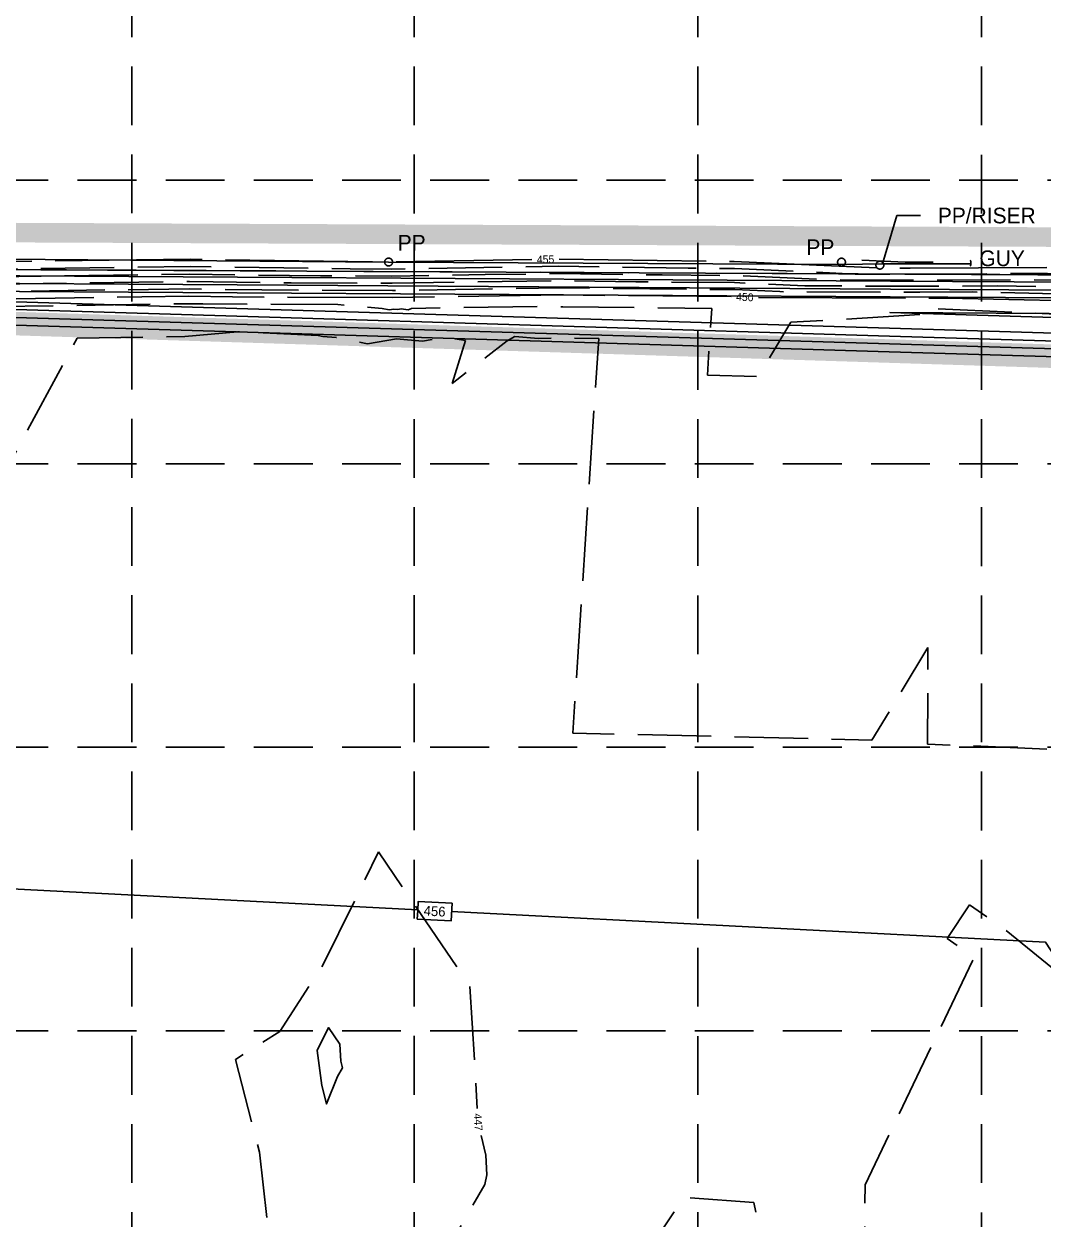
# Model space of a CAD drawing. Header units: inches. Extents: x 2439273 to 2445077, y 7048639 to 7057917.
# Drawn here: x 2441107 to 2441628, y 7053761 to 7054371 of the extents above; entities that cross this region are included whole.
import ezdxf
from ezdxf.enums import TextEntityAlignment as Align

# ---------------------------------------------------------------- set-up
doc = ezdxf.new("R2010")
doc.units = ezdxf.units.IN
doc.header["$LTSCALE"] = 300
doc.header["$MEASUREMENT"] = 0
for name, pattern in [('CONTINUOUS_LINE', [2, 1, 1]), ('DASHED', [0.29, 0.25, -0.04]), ('DASHEDX2', [0.165, 0.125, -0.04]), ('HIDDEN', [0.375, 0.25, -0.125]), ('PHANTOM', [4.25, 3.5, -0.15, 0.15, -0.15, 0.15, -0.15])]:
    doc.linetypes.add(name, pattern=pattern)
for name, color, linetype in [('BOUNDARY', 24, 'PHANTOM'), ('DRAINAGE_AREA', 250, 'DASHEDX2'), ('EC', 43, 'DASHEDX2'), ('GRID', 254, 'HIDDEN'), ('LIMITS OF DISTURBANCE', 1, 'HIDDEN'), ('new', 3, 'Continuous'), ('PC', 43, 'DASHEDX2')]:
    doc.layers.add(name, color=color, linetype=linetype)
doc.styles.add('symbol', font='symbol.shx')
doc.styles.add('TMODELF', font='tmodelf')
doc.linetypes.add('DEPRESSION', pattern='A,0.3,["%",symbol,S=0.05,R=180,X=0,Y=0],0.0001', length=0.3001)

msp = doc.modelspace()

# ---------------------------------------------------------------- linework, layer by layer
at = {"layer": 'BOUNDARY', "color": 7, "linetype": 'Continuous', "flags": 128}
for points in [[(2439892.07, 7053268.9), (2439901.69, 7054259.57), (2440742.68, 7054247.5), (2441794.56, 7054242.16), (2442795.54, 7052844.24), (2441884.27, 7052132.52)], [(2439892.07, 7053268.9), (2439901.69, 7054259.57), (2440742.68, 7054247.5), (2441794.56, 7054242.16), (2442795.54, 7052844.24), (2441884.27, 7052132.52)], [(2441887.27, 7052134.87), (2442552.74, 7052654.61), (2442674.12, 7053013.8), (2441794.56, 7054242.16), (2440742.68, 7054247.5), (2440741.35, 7054212.88), (2439984.36, 7054223.74)], [(2441887.27, 7052134.87), (2442552.74, 7052654.61), (2442674.12, 7053013.8), (2441794.56, 7054242.16), (2440742.68, 7054247.5), (2440741.35, 7054212.88), (2439984.36, 7054223.74)]]:
    msp.add_lwpolyline(points, dxfattribs=at)
msp.add_lwpolyline([(2441547.59, 7054248.59), (2441547.59, 7054248.59), (2441547.59, 7054248.59), (2441547.59, 7054248.59), (2441547.59, 7054248.59), (2441547.59, 7054248.59), (2441547.59, 7054248.59), (2441547.59, 7054248.59), (2441547.59, 7054248.59), (2441547.59, 7054248.59), (2441547.59, 7054248.59), (2441547.59, 7054248.59), (2441547.59, 7054248.59), (2441547.59, 7054248.59), (2441547.59, 7054248.59), (2441547.59, 7054248.59), (2441547.59, 7054248.59), (2441547.59, 7054248.59), (2441547.59, 7054248.59), (2441547.59, 7054248.59), (2441547.59, 7054248.59), (2441547.59, 7054248.59), (2441547.59, 7054248.59), (2441547.59, 7054248.59), (2441547.59, 7054248.59), (2441547.59, 7054248.59), (2441547.59, 7054248.59), (2441547.59, 7054248.59), (2441547.59, 7054248.59), (2441547.59, 7054248.59), (2441547.59, 7054248.59), (2441547.59, 7054248.59), (2441547.59, 7054248.59), (2441547.59, 7054248.59), (2441547.59, 7054248.59), (2441547.59, 7054248.59), (2441547.59, 7054248.59), (2441547.59, 7054248.59), (2441547.59, 7054248.59), (2441547.59, 7054248.59), (2441547.59, 7054248.59), (2441547.59, 7054248.59), (2441547.59, 7054248.59), (2441547.59, 7054248.59), (2441547.59, 7054248.59), (2441547.59, 7054248.59), (2441547.59, 7054248.59), (2441547.59, 7054248.59), (2441547.59, 7054248.59), (2441547.59, 7054248.59), (2441547.59, 7054248.59), (2441547.59, 7054248.59), (2441547.59, 7054248.59), (2441547.59, 7054248.59), (2441547.59, 7054248.59), (2441547.59, 7054248.59), (2441547.59, 7054248.59), (2441547.59, 7054248.59), (2441547.59, 7054248.59), (2441547.59, 7054248.59), (2441547.59, 7054248.59), (2441547.59, 7054248.59), (2441547.59, 7054248.59), (2441547.59, 7054248.59), (2441547.59, 7054248.59), (2441547.59, 7054248.59), (2441547.59, 7054248.59), (2441547.59, 7054248.59), (2441547.59, 7054248.59), (2441547.59, 7054248.59), (2441547.59, 7054248.59), (2441547.59, 7054248.59), (2441547.59, 7054248.59), (2441547.59, 7054248.59), (2441547.59, 7054248.59), (2441547.59, 7054248.59), (2441547.59, 7054248.59), (2441547.59, 7054248.59), (2441547.59, 7054248.59), (2441547.59, 7054248.59), (2441547.59, 7054248.59), (2441547.59, 7054248.59), (2441547.59, 7054248.59), (2441547.59, 7054248.59), (2441547.59, 7054248.59), (2441547.59, 7054248.59), (2441547.59, 7054248.59), (2441547.59, 7054248.59), (2441547.59, 7054248.59), (2441547.59, 7054248.59), (2441547.59, 7054248.59), (2441547.59, 7054248.59), (2441547.59, 7054248.59), (2441547.59, 7054248.59), (2441547.59, 7054248.59), (2441547.59, 7054248.59), (2441547.59, 7054248.59), (2441547.59, 7054248.59), (2441547.59, 7054248.59), (2441547.59, 7054248.59), (2441547.59, 7054248.59), (2441547.59, 7054248.59)], close=True, dxfattribs=at)
msp.add_lwpolyline([(2441547.59, 7054248.59), (2441547.59, 7054248.59), (2441547.59, 7054248.59), (2441547.59, 7054248.59), (2441547.59, 7054248.59), (2441547.59, 7054248.59), (2441547.59, 7054248.59), (2441547.59, 7054248.59), (2441547.59, 7054248.59), (2441547.59, 7054248.59), (2441547.59, 7054248.59), (2441547.59, 7054248.59), (2441547.59, 7054248.59), (2441547.59, 7054248.59), (2441547.59, 7054248.59), (2441547.59, 7054248.59), (2441547.59, 7054248.59), (2441547.59, 7054248.59), (2441547.59, 7054248.59), (2441547.59, 7054248.59), (2441547.59, 7054248.59), (2441547.59, 7054248.59), (2441547.59, 7054248.59), (2441547.59, 7054248.59), (2441547.59, 7054248.59), (2441547.59, 7054248.59), (2441547.59, 7054248.59), (2441547.59, 7054248.59), (2441547.59, 7054248.59), (2441547.59, 7054248.59), (2441547.59, 7054248.59), (2441547.59, 7054248.59), (2441547.59, 7054248.59), (2441547.59, 7054248.59), (2441547.59, 7054248.59), (2441547.59, 7054248.59), (2441547.59, 7054248.59), (2441547.59, 7054248.59), (2441547.59, 7054248.59), (2441547.59, 7054248.59), (2441547.59, 7054248.59), (2441547.59, 7054248.59), (2441547.59, 7054248.59), (2441547.59, 7054248.59), (2441547.59, 7054248.59), (2441547.59, 7054248.59), (2441547.59, 7054248.59), (2441547.59, 7054248.59), (2441547.59, 7054248.59), (2441547.59, 7054248.59), (2441547.59, 7054248.59), (2441547.59, 7054248.59), (2441547.59, 7054248.59), (2441547.59, 7054248.59), (2441547.59, 7054248.59), (2441547.59, 7054248.59), (2441547.59, 7054248.59), (2441547.59, 7054248.59), (2441547.59, 7054248.59), (2441547.59, 7054248.59), (2441547.59, 7054248.59), (2441547.59, 7054248.59), (2441547.59, 7054248.59), (2441547.59, 7054248.59), (2441547.59, 7054248.59), (2441547.59, 7054248.59), (2441547.59, 7054248.59), (2441547.59, 7054248.59), (2441547.59, 7054248.59), (2441547.59, 7054248.59), (2441547.59, 7054248.59), (2441547.59, 7054248.59), (2441547.59, 7054248.59), (2441547.59, 7054248.59), (2441547.59, 7054248.59), (2441547.59, 7054248.59), (2441547.59, 7054248.59), (2441547.59, 7054248.59), (2441547.59, 7054248.59), (2441547.59, 7054248.59), (2441547.59, 7054248.59), (2441547.59, 7054248.59), (2441547.59, 7054248.59), (2441547.59, 7054248.59), (2441547.59, 7054248.59), (2441547.59, 7054248.59), (2441547.59, 7054248.59), (2441547.59, 7054248.59), (2441547.59, 7054248.59), (2441547.59, 7054248.59), (2441547.59, 7054248.59), (2441547.59, 7054248.59), (2441547.59, 7054248.59), (2441547.59, 7054248.59), (2441547.59, 7054248.59), (2441547.59, 7054248.59), (2441547.59, 7054248.59), (2441547.59, 7054248.59), (2441547.59, 7054248.59), (2441547.59, 7054248.59), (2441547.59, 7054248.59), (2441547.59, 7054248.59)], close=True, dxfattribs=at)
at = {"layer": 'DRAINAGE_AREA', "color": 7, "linetype": 'DASHED', "const_width": 12, "flags": 128}
msp.add_lwpolyline([(2442339.33, 7052488.11), (2441944.32, 7053038.98), (2441425.83, 7053529.27), (2440720.64, 7053748.87), (2440182.82, 7053976.89), (2439984.74, 7054187.38), (2439927.07, 7054255.07), (2441797.82, 7054196.27), (2442649.46, 7053003.31), (2442524.18, 7052632.56), (2442339.33, 7052488.11)], close=True, dxfattribs=at)
at = {"layer": 'EC', "color": 43, "linetype": 'DASHED', "flags": 128}
for points in [[(2441482.26, 7054231.41), (2441565.81, 7054231.02), (2441578.54, 7054231.1), (2441651.99, 7054229.56), (2441662.49, 7054231.49), (2441736.12, 7054237.14), (2441791.19, 7054274.76)], [(2440862.3, 7054251.24), (2440957.29, 7054250.62), (2440961.5, 7054250.48), (2441063.24, 7054249.67), (2441075.96, 7054249.44), (2441088.76, 7054249.64), (2441192.41, 7054250.97), (2441288.82, 7054249.67), (2441294.7, 7054249.64), (2441366.68, 7054250.8)], [(2441380.54, 7054251), (2441459.85, 7054249.91), (2441469.95, 7054249.82), (2441544.45, 7054246.42), (2441559.72, 7054246.34), (2441642.58, 7054246.9), (2441648.93, 7054246.77), (2441692.37, 7054254.77)], [(2440980.99, 7054232.05), (2440985.83, 7054232.01), (2441076.36, 7054230.33), (2441167.48, 7054231.74), (2441191.44, 7054232.05), (2441213.73, 7054231.75), (2441295.7, 7054231.38), (2441305.88, 7054231.54), (2441381.71, 7054232.75), (2441392.86, 7054232.6), (2441468.4, 7054231.91)]]:
    msp.add_lwpolyline(points, dxfattribs=at)
at = {"layer": 'EC', "color": 43, "linetype": 'DASHEDX2', "flags": 128}
for points in [[(2439842.19, 7054265.46), (2439863.76, 7054263.3), (2439864.41, 7054263.25), (2439865.05, 7054263.13), (2439865.68, 7054262.94), (2439866.28, 7054262.69), (2439866.84, 7054262.47), (2439867.37, 7054262.19), (2439867.86, 7054261.85), (2439868.32, 7054261.46), (2439868.69, 7054261.08), (2439869.12, 7054260.76), (2439873.75, 7054257.75), (2439875.05, 7054256.33), (2439880.36, 7054253.31), (2439902.22, 7054257.08), (2439902.6, 7054256.8), (2439903.43, 7054256.94), (2439938.28, 7054253.1), (2439943.52, 7054255.01), (2439989.67, 7054268.68), (2440026.09, 7054246.88), (2440059.04, 7054247.55), (2440130.13, 7054247.38), (2440154.46, 7054246.97), (2440234.77, 7054249.62), (2440248.34, 7054249.36), (2440339.55, 7054250.11), (2440344.8, 7054250), (2440371.28, 7054253.5), (2440444.47, 7054246.7), (2440480.07, 7054246.88), (2440559.75, 7054245.68), (2440573.88, 7054245.37), (2440652.57, 7054243.44), (2440674.24, 7054244.76), (2440738.9, 7054248.01), (2440743, 7054248.16), (2440743.52, 7054248.13), (2440754.35, 7054245.95), (2440764.95, 7054247.16), (2440839.16, 7054247.82), (2440860.07, 7054248), (2440942.79, 7054247.46), (2440961.65, 7054246.82), (2441047.75, 7054246.14), (2441076.04, 7054245.62), (2441104.51, 7054246.06), (2441192.22, 7054247.19), (2441273.8, 7054246.08), (2441294.9, 7054245.99), (2441355.11, 7054246.96), (2441380.18, 7054247.36), (2441446.45, 7054246.45), (2441470, 7054246.24), (2441531.65, 7054243.42), (2441560.94, 7054243.28), (2441629.77, 7054243.74), (2441649.54, 7054243.33), (2441712.19, 7054254.87), (2441726.15, 7054255.94), (2441736.6, 7054263.07)], [(2439866.91, 7054245.35), (2439884.69, 7054235.23), (2439892.75, 7054236.62), (2439902.93, 7054229.03), (2439925.43, 7054232.94), (2439941.34, 7054231.18), (2439972.32, 7054242.53), (2439997.46, 7054249.97), (2440017.3, 7054238.09), (2440080.15, 7054239.38), (2440119.71, 7054239.29), (2440172.54, 7054238.39), (2440215.7, 7054239.81), (2440263.86, 7054238.89), (2440311, 7054239.28), (2440356.21, 7054238.36), (2440369.3, 7054240.09), (2440405.47, 7054236.72), (2440513.94, 7054237.27), (2440558.33, 7054236.6), (2440608.69, 7054235.5), (2440651.34, 7054234.45), (2440706.64, 7054237.83), (2440742.54, 7054239.63), (2440748.43, 7054238.45), (2440767.89, 7054240.66), (2440814.81, 7054241.08), (2440861.39, 7054241.48), (2440913.79, 7054241.14), (2440961.97, 7054239.51), (2441016.79, 7054239.08), (2441076.2, 7054237.97), (2441136, 7054238.9), (2441191.83, 7054239.62), (2441243.77, 7054238.92), (2441295.3, 7054238.68), (2441330.5, 7054239.25), (2441380.95, 7054240.05), (2441419.66, 7054239.52), (2441470.11, 7054239.06), (2441506.04, 7054237.42), (2441563.37, 7054237.15), (2441604.15, 7054237.42), (2441650.77, 7054236.44), (2441687.34, 7054243.18), (2441731.14, 7054246.54), (2441763.89, 7054268.91)], [(2439884.3, 7054227.65), (2439886.86, 7054226.19), (2439888.02, 7054226.39), (2439903.09, 7054215.14), (2439936.42, 7054220.94), (2439942.87, 7054220.22), (2439986.72, 7054236.28), (2440001.35, 7054240.62), (2440012.9, 7054233.7), (2440090.71, 7054235.3), (2440114.51, 7054235.24), (2440181.58, 7054234.1), (2440206.17, 7054234.91), (2440271.62, 7054233.66), (2440296.73, 7054233.86), (2440361.92, 7054232.53), (2440368.31, 7054233.38), (2440385.98, 7054231.73), (2440530.87, 7054232.47), (2440557.62, 7054232.06), (2440626.1, 7054230.56), (2440650.72, 7054229.96), (2440722.84, 7054234.36), (2440742.28, 7054235.34), (2440745.47, 7054234.7), (2440769.37, 7054237.42), (2440802.64, 7054237.71), (2440862.06, 7054238.22), (2440899.29, 7054237.98), (2440962.13, 7054235.85), (2441001.31, 7054235.55), (2441076.28, 7054234.15), (2441151.74, 7054235.32), (2441191.64, 7054235.84), (2441228.75, 7054235.33), (2441295.5, 7054235.03), (2441318.19, 7054235.4), (2441381.33, 7054236.4), (2441406.26, 7054236.06), (2441470.16, 7054235.48), (2441493.24, 7054234.42), (2441564.59, 7054234.08), (2441591.35, 7054234.26), (2441651.38, 7054233), (2441674.91, 7054237.33), (2441733.63, 7054241.84), (2441777.54, 7054271.83)], [(2439854.26, 7054255.85), (2439864.43, 7054254.83), (2439864.73, 7054254.8), (2439865.03, 7054254.75), (2439865.33, 7054254.66), (2439865.61, 7054254.54), (2439865.88, 7054254.43), (2439866.13, 7054254.3), (2439866.36, 7054254.14), (2439866.57, 7054253.96), (2439866.75, 7054253.78), (2439866.95, 7054253.63), (2439869.13, 7054252.21), (2439869.75, 7054251.54), (2439882.52, 7054244.27), (2439897.49, 7054246.85), (2439902.76, 7054242.91), (2439914.43, 7054244.94), (2439939.81, 7054242.14), (2439957.92, 7054248.77), (2439993.56, 7054259.33), (2440021.7, 7054242.49), (2440069.6, 7054243.47), (2440124.92, 7054243.34), (2440163.5, 7054242.68), (2440225.23, 7054244.72), (2440256.1, 7054244.13), (2440325.28, 7054244.7), (2440350.51, 7054244.18), (2440370.29, 7054246.79), (2440424.97, 7054241.71), (2440497.01, 7054242.08), (2440559.04, 7054241.14), (2440591.28, 7054240.43), (2440651.96, 7054238.95), (2440690.44, 7054241.3), (2440742.81, 7054243.92), (2440751.39, 7054242.2), (2440766.42, 7054243.91), (2440826.99, 7054244.45), (2440860.73, 7054244.74), (2440928.29, 7054244.3), (2440961.81, 7054243.17), (2441032.27, 7054242.61), (2441076.12, 7054241.8), (2441120.25, 7054242.48), (2441192.03, 7054243.4), (2441258.79, 7054242.5), (2441295.1, 7054242.34), (2441342.8, 7054243.1), (2441380.57, 7054243.7), (2441433.06, 7054242.99), (2441470.06, 7054242.65), (2441518.85, 7054240.42), (2441562.16, 7054240.21), (2441616.96, 7054240.58), (2441650.16, 7054239.88), (2441699.76, 7054249.02), (2441728.65, 7054251.24), (2441732.81, 7054254.08)], [(2440095.98, 7053988.41), (2440211.79, 7054025.02), (2440255.41, 7054030.92), (2440288.43, 7054022.72), (2440323.25, 7054026.05), (2440376.79, 7054016.94), (2440488.83, 7054051.99), (2440491.9, 7054058.23), (2440509.92, 7054075.35), (2440568.35, 7054126.66), (2440578.74, 7054150.99), (2440652.97, 7054176.71), (2440703.37, 7054179.5), (2440739.73, 7054177.3), (2440750.16, 7054187.42), (2440762.16, 7054229.77), (2440772.32, 7054230.93), (2440778.3, 7054230.98), (2440863.39, 7054231.7), (2440870.28, 7054231.65), (2440962.44, 7054228.54), (2440970.35, 7054228.48), (2441076.44, 7054226.51), (2441183.23, 7054228.16), (2441191.25, 7054228.27), (2441198.71, 7054228.16), (2441267.61, 7054227.85), (2441290.26, 7054225.9), (2441293.79, 7054225.18), (2441296.13, 7054225.56), (2441298.21, 7054225.37), (2441299.85, 7054225.71), (2441303.45, 7054225.19), (2441305.19, 7054225.9), (2441376.49, 7054226.99), (2441380.09, 7054226.7), (2441382.36, 7054226.74), (2441458.47, 7054225.9), (2441456.22, 7054191.72), (2441482.13, 7054191.11), (2441498.88, 7054218.78), (2441571.66, 7054223.1), (2441571.41, 7054225.17), (2441572.32, 7054225.8), (2441648.52, 7054222.35), (2441650.14, 7054222.92), (2441652.59, 7054222.68), (2441654.75, 7054223.55), (2441658.79, 7054223.08), (2441662.8, 7054223.01), (2441712.41, 7054223.01), (2441717.12, 7054221.83), (2441725.96, 7054221.7), (2441732.07, 7054221.27), (2441742.21, 7054223.59), (2441780.41, 7054256.75)], [(2441535.01, 7054250.43), (2441557.25, 7054249.41), (2441558.5, 7054249.41), (2441571.51, 7054249.5)], [(2440403.77, 7053661.19), (2440409.34, 7053662.8), (2440433.18, 7053691.93), (2440434.1, 7053703.11), (2440433.99, 7053769.66), (2440430.03, 7053809.3), (2440426.18, 7053901.96), (2440479.91, 7053905.69), (2440518.99, 7053877.45), (2440594.96, 7053862.99), (2440613.18, 7053856.16), (2440654.5, 7053843.81), (2440703.23, 7053827.83), (2440724.37, 7053776.83), (2440729.62, 7053821.76), (2440759.64, 7053782.4), (2440764.62, 7053791.01), (2440773.54, 7053780.37), (2440795.38, 7053753.56), (2440804.62, 7053742.56), (2440826.14, 7053716.13), (2440835.76, 7053704.7), (2440856.91, 7053678.72), (2440866.97, 7053666.78), (2440887.68, 7053641.33), (2440898.29, 7053628.78), (2440918.47, 7053603.97), (2440929.75, 7053590.67), (2440949.27, 7053566.64), (2440961.4, 7053552.41), (2440980.1, 7053529.38), (2440993.33, 7053513.94), (2441010.95, 7053492.2), (2441025.69, 7053475.13), (2441041.86, 7053455.14), (2441058.74, 7053435.78), (2441072.84, 7053418.3), (2441093.07, 7053395.42), (2441103.97, 7053381.85), (2441130.11, 7053352.95), (2441135.44, 7053346.27), (2441153.16, 7053327.45), (2441144, 7053342.2), (2441136.68, 7053351.15), (2441120.87, 7053373.88), (2441106.44, 7053391.52), (2441094.25, 7053408.23), (2441075.97, 7053430.57), (2441066.09, 7053443.77), (2441045.4, 7053469.05), (2441037.13, 7053479.92), (2440992.34, 7053534.64), (2440984.13, 7053545.2), (2440960.49, 7053574.08), (2440953.46, 7053583.08), (2440928.92, 7053613.06), (2440922.78, 7053620.87), (2440897.52, 7053651.72), (2440892.09, 7053658.61), (2440866.25, 7053690.16), (2440861.39, 7053696.31), (2440835.08, 7053728.43), (2440830.68, 7053733.98), (2440803.98, 7053766.58), (2440799.97, 7053771.62), (2440772.94, 7053804.64), (2440769.26, 7053809.25), (2440760.75, 7053829.37), (2440747.42, 7053822.36), (2440727.18, 7053827.26), (2440732.44, 7053833.23), (2440730.82, 7053833.75), (2440749.94, 7053904.68), (2440735.34, 7053933.23), (2440739.12, 7053978.21), (2440736.08, 7054043.08), (2440741.03, 7054046.9), (2440748.96, 7054104.63), (2440754.44, 7054131.88), (2440755.46, 7054132.73), (2440840.75, 7054125.21), (2440871.18, 7054127.87), (2440879.6, 7054135.36), (2440899.25, 7054136.44), (2441010.98, 7054175.41), (2441018.05, 7054175.28), (2441082.49, 7054114.13), (2441134.48, 7054210.7), (2441189.53, 7054211.51), (2441216.36, 7054213.98), (2441257.54, 7054212.08), (2441259.85, 7054211.54), (2441266.76, 7054211.07), (2441282.63, 7054207.86), (2441297.55, 7054210.29), (2441310.82, 7054209.09), (2441321.26, 7054211.2), (2441332.8, 7054209.53), (2441325.86, 7054187.53), (2441354.07, 7054209.32), (2441357.91, 7054211.45), (2441369.97, 7054210.47), (2441384.18, 7054210.76), (2441400.77, 7054210.58), (2441387.5, 7054009.06), (2441540.21, 7054005.46), (2441568.79, 7054052.68), (2441568.65, 7054003.42), (2441654.39, 7053999.89), (2441687.77, 7054024.78), (2441676.11, 7054075.83), (2441662.76, 7054137.69), (2441688.12, 7054152.25), (2441700.27, 7054134.55), (2441705, 7054130.52), (2441709.12, 7054124.16), (2441712.21, 7054123.34), (2441750.57, 7054137.86)], [(2441340.81, 7053803.56), (2441343.14, 7053793.63), (2441343.56, 7053783.45), (2441342.55, 7053778.62), (2441327.66, 7053752.68), (2441348.62, 7053717.23), (2441354.84, 7053706.8), (2441362.84, 7053677.04), (2441359.36, 7053668.36), (2441359.22, 7053649.97), (2441362.14, 7053607.15), (2441360.51, 7053566.5), (2441411.73, 7053518.3), (2441416.63, 7053502.46), (2441412.49, 7053471.48), (2441419.14, 7053437.9), (2441428.08, 7053415.48), (2441441.69, 7053395.41), (2441442.88, 7053393.44), (2441441.27, 7053389.65), (2441438.79, 7053388.7), (2441437.97, 7053387.75), (2441434.34, 7053385.28), (2441434.09, 7053385.25), (2441425.34, 7053376.86), (2441420.4, 7053378.6), (2441363.44, 7053329), (2441349.41, 7053315.41), (2441285.7, 7053256.25), (2441296.05, 7053271.28), (2441345.02, 7053321.9), (2441383.81, 7053359.49), (2441413.63, 7053392.79), (2441413.25, 7053399.75), (2441399.92, 7053425.03), (2441386.29, 7053441.54), (2441355.48, 7053450.18), (2441345.55, 7053459.27), (2441330.33, 7053532.59), (2441323.44, 7053545.47), (2441318.7, 7053554.54), (2441301.81, 7053591.83), (2441287.55, 7053601.99), (2441270.61, 7053618.87), (2441269.39, 7053622.05), (2441268.06, 7053624.11), (2441266.54, 7053626.33), (2441260.76, 7053646.02), (2441257.47, 7053667.08), (2441234.87, 7053729.8), (2441227.58, 7053795.07), (2441215.27, 7053842.42), (2441237.95, 7053856.77), (2441259.92, 7053890.55), (2441288.31, 7053948.38), (2441334.95, 7053880.07), (2441338.77, 7053817.33)], [(2441744.27, 7053941.83), (2441709.01, 7053921.78), (2441664.28, 7053863.09), (2441607.82, 7053909.03), (2441589.96, 7053921.32), (2441578.67, 7053904.2), (2441592.31, 7053894.17), (2441536.7, 7053778.38), (2441536.37, 7053722.04), (2441584.23, 7053714.02), (2441522.64, 7053666.53), (2441519.54, 7053665.26), (2441495.16, 7053669.12), (2441500.58, 7053691.43), (2441508.96, 7053699.74), (2441489.51, 7053722.43), (2441479.93, 7053769.31), (2441444.14, 7053771.96), (2441425.61, 7053744.14), (2441415.01, 7053718.5), (2441446.08, 7053713.3), (2441471.17, 7053687.52), (2441474.59, 7053661.74), (2441471.11, 7053659.2), (2441472.34, 7053651.6), (2441482.95, 7053646.85), (2441483.66, 7053641.92), (2441499.74, 7053629.14), (2441501.47, 7053596.47)]]:
    msp.add_lwpolyline(points, dxfattribs=at)
at = {"layer": 'EC', "color": 43, "linetype": 'DEPRESSION', "flags": 128}
msp.add_lwpolyline([(2441256.97, 7053846.91), (2441262.76, 7053858.7), (2441268.57, 7053850.18), (2441269.1, 7053841.5), (2441269.88, 7053838.19), (2441267.33, 7053833.76), (2441261.75, 7053819.69), (2441259.44, 7053829.18), (2441256.97, 7053846.91)], close=True, dxfattribs=at)
at = {"layer": 'GRID', "linetype": 'HIDDEN', "ltscale": 0.4}
for p, q in [((2441306.57, 7049369.4), (2441306.57, 7057765.42)), ((2441451.33, 7049369.37), (2441451.33, 7057765.42)), ((2441596.08, 7049369.35), (2441596.08, 7057765.42)), ((2441161.88, 7049369.42), (2441162.76, 7057759.42)), ((2439424.76, 7054291.31), (2444925.44, 7054291.31)), ((2439424.76, 7054146.56), (2444925.44, 7054146.56)), ((2439424.76, 7054001.8), (2444925.44, 7054001.8)), ((2439424.76, 7053857.05), (2444925.44, 7053857.05))]:
    msp.add_line(p, q, dxfattribs=at)
at = {"layer": 'LIMITS OF DISTURBANCE', "linetype": 'HIDDEN', "ltscale": 0.5, "const_width": 10, "flags": 128}
msp.add_lwpolyline([(2442127.26, 7051363.13), (2442204.09, 7051407.4), (2442248.38, 7051334.22), (2442321.6, 7051300.79), (2442978.74, 7051264.65), (2442873.88, 7051467.94), (2442844.44, 7051663.98), (2442837.95, 7051847.23), (2442855.8, 7052101.84), (2442920.69, 7052448.89), (2442846.06, 7052487.81), (2442745.47, 7052429.43), (2442638.38, 7052301.31), (2442479.38, 7052533.22), (2442601.96, 7052602.51), (2442577.23, 7052676.96), (2442623.92, 7052843.85), (2442677.39, 7052988.58), (2442817.73, 7052854.99), (2442880.11, 7052869.46), (2442848.94, 7052940.23), (2441864.58, 7054261.3), (2440019.52, 7054269.21), (2440021.06, 7054291.38), (2439890.93, 7054291.38), (2439873.84, 7053725.81), (2439992.24, 7053477.48), (2440095.11, 7053461.96), (2440589.34, 7053162.55), (2441040.79, 7052879.46), (2441280.09, 7052734.83), (2441479.14, 7052560.14), (2441546.56, 7052439.76), (2441527.16, 7052421.21), (2441549.25, 7052380.14), (2441642.5, 7052242.64), (2441664.33, 7052251.23), (2441824.68, 7051951.87), (2441858.86, 7051917.87), (2441968.47, 7052034.67), (2442364.55, 7052357.17), (2442528.26, 7052145), (2442257.34, 7051826.22), (2442200.93, 7051726.79), (2442147.48, 7051624.4), (2442128.18, 7051520.52), (2442178.81, 7051440.13), (2442105.98, 7051398.87), (2442104.54, 7051397.79), (2442122.55, 7051359.6)], close=True, dxfattribs=at)
at = {"layer": 'new', "color": 3, "linetype": 'CONTINUOUS_LINE', "flags": 128}
msp.add_lwpolyline([(2441545.59, 7054248.59), (2441552.96, 7054273.29), (2441564.96, 7054273.29)], dxfattribs=at)
at = {"layer": 'new', "color": 3, "linetype": 'PHANTOM', "flags": 128}
msp.add_lwpolyline([(2439892.07, 7053268.9), (2439901.69, 7054259.57), (2440742.68, 7054247.5), (2441794.56, 7054242.16), (2442795.54, 7052844.24), (2441884.27, 7052132.52)], dxfattribs=at)
at = {"layer": 'new', "color": 3, "linetype": 'Continuous', "flags": 128}
for points in [[(2440855.02, 7054252.27), (2440857.86, 7054252.26), (2441074.12, 7054251.17), (2441293.48, 7054249.54), (2441525.26, 7054248.36), (2441545.59, 7054248.59)], [(2441590.4, 7054247.44), (2441590.41, 7054247.47), (2441590.43, 7054247.5), (2441590.44, 7054247.53), (2441590.45, 7054247.56), (2441590.47, 7054247.59), (2441590.48, 7054247.61), (2441590.49, 7054247.64), (2441590.51, 7054247.67), (2441590.52, 7054247.7), (2441590.53, 7054247.73), (2441590.54, 7054247.76), (2441590.55, 7054247.79), (2441590.56, 7054247.82), (2441590.58, 7054247.85), (2441590.59, 7054247.88), (2441590.6, 7054247.91), (2441590.61, 7054247.94), (2441590.62, 7054247.97), (2441590.63, 7054248), (2441590.63, 7054248.03), (2441590.64, 7054248.06), (2441590.65, 7054248.09), (2441590.66, 7054248.12), (2441590.67, 7054248.15), (2441590.68, 7054248.18), (2441590.68, 7054248.21), (2441590.69, 7054248.24), (2441590.7, 7054248.27), (2441590.7, 7054248.3), (2441590.71, 7054248.33), (2441590.71, 7054248.37), (2441590.72, 7054248.4), (2441590.73, 7054248.43), (2441590.73, 7054248.46), (2441590.74, 7054248.49), (2441590.74, 7054248.52), (2441590.74, 7054248.55), (2441590.75, 7054248.58), (2441590.75, 7054248.62), (2441590.75, 7054248.65), (2441590.76, 7054248.68), (2441590.76, 7054248.71), (2441590.76, 7054248.74), (2441590.76, 7054248.77), (2441590.77, 7054248.8), (2441590.77, 7054248.84), (2441590.77, 7054248.87), (2441590.77, 7054248.9), (2441590.77, 7054248.93), (2441590.77, 7054248.96), (2441590.77, 7054248.99), (2441590.77, 7054249.03), (2441590.77, 7054249.06), (2441590.77, 7054249.09), (2441590.77, 7054249.12), (2441590.76, 7054249.15), (2441590.76, 7054249.18), (2441590.76, 7054249.21), (2441590.76, 7054249.25), (2441590.75, 7054249.28), (2441590.75, 7054249.31), (2441590.75, 7054249.34), (2441590.74, 7054249.37), (2441590.74, 7054249.4), (2441590.74, 7054249.43), (2441590.73, 7054249.47), (2441590.73, 7054249.5), (2441590.72, 7054249.53), (2441590.71, 7054249.56), (2441590.71, 7054249.59), (2441590.7, 7054249.62), (2441590.7, 7054249.65), (2441590.69, 7054249.68), (2441590.68, 7054249.71), (2441590.68, 7054249.74), (2441590.67, 7054249.77), (2441590.66, 7054249.8), (2441590.65, 7054249.84), (2441590.64, 7054249.87), (2441590.63, 7054249.9), (2441590.63, 7054249.93), (2441590.62, 7054249.96), (2441590.61, 7054249.99), (2441590.6, 7054250.02), (2441590.59, 7054250.05), (2441590.58, 7054250.08), (2441590.56, 7054250.11), (2441590.55, 7054250.14), (2441590.54, 7054250.16), (2441590.53, 7054250.19), (2441590.52, 7054250.22), (2441590.51, 7054250.25), (2441590.49, 7054250.28), (2441590.48, 7054250.31), (2441590.47, 7054250.34), (2441590.45, 7054250.37), (2441590.44, 7054250.4), (2441590.43, 7054250.42), (2441590.41, 7054250.45), (2441590.4, 7054250.48)], [(2441545.59, 7054248.59), (2441590.76, 7054248.71)]]:
    msp.add_lwpolyline(points, dxfattribs=at)
for points in [[(2441292.07, 7054250.95), (2441291.98, 7054250.86), (2441291.9, 7054250.76), (2441291.83, 7054250.66), (2441291.76, 7054250.56), (2441291.7, 7054250.45), (2441291.64, 7054250.33), (2441291.6, 7054250.21), (2441291.56, 7054250.1), (2441291.53, 7054249.97), (2441291.5, 7054249.85), (2441291.49, 7054249.73), (2441291.48, 7054249.6), (2441291.48, 7054249.47), (2441291.49, 7054249.35), (2441291.5, 7054249.22), (2441291.53, 7054249.1), (2441291.56, 7054248.98), (2441291.6, 7054248.86), (2441291.64, 7054248.74), (2441291.7, 7054248.63), (2441291.76, 7054248.52), (2441291.83, 7054248.41), (2441291.9, 7054248.31), (2441291.98, 7054248.21), (2441292.07, 7054248.12), (2441292.16, 7054248.04), (2441292.25, 7054247.96), (2441292.36, 7054247.88), (2441292.46, 7054247.82), (2441292.57, 7054247.76), (2441292.69, 7054247.7), (2441292.8, 7054247.66), (2441292.92, 7054247.62), (2441293.04, 7054247.59), (2441293.17, 7054247.56), (2441293.29, 7054247.55), (2441293.42, 7054247.54), (2441293.54, 7054247.54), (2441293.67, 7054247.55), (2441293.79, 7054247.56), (2441293.92, 7054247.59), (2441294.04, 7054247.62), (2441294.16, 7054247.66), (2441294.27, 7054247.7), (2441294.39, 7054247.76), (2441294.5, 7054247.82), (2441294.6, 7054247.88), (2441294.71, 7054247.96), (2441294.8, 7054248.04), (2441294.89, 7054248.12), (2441294.98, 7054248.21), (2441295.06, 7054248.31), (2441295.13, 7054248.41), (2441295.2, 7054248.52), (2441295.26, 7054248.63), (2441295.32, 7054248.74), (2441295.36, 7054248.86), (2441295.4, 7054248.98), (2441295.43, 7054249.1), (2441295.46, 7054249.22), (2441295.47, 7054249.35), (2441295.48, 7054249.47), (2441295.48, 7054249.6), (2441295.47, 7054249.73), (2441295.46, 7054249.85), (2441295.43, 7054249.97), (2441295.4, 7054250.1), (2441295.36, 7054250.21), (2441295.32, 7054250.33), (2441295.26, 7054250.45), (2441295.2, 7054250.56), (2441295.13, 7054250.66), (2441295.06, 7054250.76), (2441294.98, 7054250.86), (2441294.89, 7054250.95), (2441294.8, 7054251.04), (2441294.71, 7054251.12), (2441294.6, 7054251.19), (2441294.5, 7054251.26), (2441294.39, 7054251.32), (2441294.27, 7054251.37), (2441294.16, 7054251.42), (2441294.04, 7054251.46), (2441293.92, 7054251.49), (2441293.79, 7054251.51), (2441293.67, 7054251.53), (2441293.54, 7054251.54), (2441293.42, 7054251.54), (2441293.29, 7054251.53), (2441293.17, 7054251.51), (2441293.04, 7054251.49), (2441292.92, 7054251.46), (2441292.8, 7054251.42), (2441292.69, 7054251.37), (2441292.57, 7054251.32), (2441292.46, 7054251.26), (2441292.36, 7054251.19), (2441292.25, 7054251.12), (2441292.16, 7054251.04), (2441292.07, 7054250.95)], [(2441526.08, 7054250.92), (2441525.99, 7054251), (2441525.89, 7054251.08), (2441525.79, 7054251.16), (2441525.69, 7054251.22), (2441525.58, 7054251.28), (2441525.46, 7054251.34), (2441525.35, 7054251.38), (2441525.23, 7054251.42), (2441525.1, 7054251.45), (2441524.98, 7054251.48), (2441524.86, 7054251.49), (2441524.73, 7054251.5), (2441524.61, 7054251.5), (2441524.48, 7054251.49), (2441524.36, 7054251.48), (2441524.23, 7054251.45), (2441524.11, 7054251.42), (2441523.99, 7054251.38), (2441523.87, 7054251.34), (2441523.76, 7054251.28), (2441523.65, 7054251.22), (2441523.54, 7054251.16), (2441523.44, 7054251.08), (2441523.35, 7054251), (2441523.25, 7054250.92), (2441523.17, 7054250.82), (2441523.09, 7054250.73), (2441523.01, 7054250.63), (2441522.95, 7054250.52), (2441522.89, 7054250.41), (2441522.83, 7054250.3), (2441522.79, 7054250.18), (2441522.75, 7054250.06), (2441522.72, 7054249.94), (2441522.69, 7054249.81), (2441522.68, 7054249.69), (2441522.67, 7054249.56), (2441522.67, 7054249.44), (2441522.68, 7054249.31), (2441522.69, 7054249.19), (2441522.72, 7054249.06), (2441522.75, 7054248.94), (2441522.79, 7054248.82), (2441522.83, 7054248.71), (2441522.89, 7054248.59), (2441522.95, 7054248.48), (2441523.01, 7054248.38), (2441523.09, 7054248.28), (2441523.17, 7054248.18), (2441523.25, 7054248.09), (2441523.35, 7054248), (2441523.44, 7054247.92), (2441523.54, 7054247.85), (2441523.65, 7054247.78), (2441523.76, 7054247.72), (2441523.87, 7054247.67), (2441523.99, 7054247.62), (2441524.11, 7054247.58), (2441524.23, 7054247.55), (2441524.36, 7054247.53), (2441524.48, 7054247.51), (2441524.61, 7054247.5), (2441524.73, 7054247.5), (2441524.86, 7054247.51), (2441524.98, 7054247.53), (2441525.1, 7054247.55), (2441525.23, 7054247.58), (2441525.35, 7054247.62), (2441525.46, 7054247.67), (2441525.58, 7054247.72), (2441525.69, 7054247.78), (2441525.79, 7054247.85), (2441525.89, 7054247.92), (2441525.99, 7054248), (2441526.08, 7054248.09), (2441526.17, 7054248.18), (2441526.25, 7054248.28), (2441526.32, 7054248.38), (2441526.39, 7054248.48), (2441526.45, 7054248.59), (2441526.5, 7054248.71), (2441526.55, 7054248.82), (2441526.59, 7054248.94), (2441526.62, 7054249.06), (2441526.64, 7054249.19), (2441526.66, 7054249.31), (2441526.67, 7054249.44), (2441526.67, 7054249.56), (2441526.66, 7054249.69), (2441526.64, 7054249.81), (2441526.62, 7054249.94), (2441526.59, 7054250.06), (2441526.55, 7054250.18), (2441526.5, 7054250.3), (2441526.45, 7054250.41), (2441526.39, 7054250.52), (2441526.32, 7054250.63), (2441526.25, 7054250.73), (2441526.17, 7054250.82), (2441526.08, 7054250.92)], [(2441545.67, 7054249.36), (2441545.58, 7054249.45), (2441545.48, 7054249.53), (2441545.38, 7054249.6), (2441545.27, 7054249.67), (2441545.16, 7054249.73), (2441545.05, 7054249.78), (2441544.93, 7054249.83), (2441544.81, 7054249.87), (2441544.69, 7054249.9), (2441544.57, 7054249.92), (2441544.44, 7054249.94), (2441544.32, 7054249.95), (2441544.19, 7054249.95), (2441544.07, 7054249.94), (2441543.94, 7054249.92), (2441543.82, 7054249.9), (2441543.7, 7054249.87), (2441543.58, 7054249.83), (2441543.46, 7054249.78), (2441543.35, 7054249.73), (2441543.24, 7054249.67), (2441543.13, 7054249.6), (2441543.03, 7054249.53), (2441542.93, 7054249.45), (2441542.84, 7054249.36), (2441542.76, 7054249.27), (2441542.68, 7054249.17), (2441542.6, 7054249.07), (2441542.53, 7054248.97), (2441542.47, 7054248.86), (2441542.42, 7054248.74), (2441542.37, 7054248.63), (2441542.33, 7054248.51), (2441542.3, 7054248.38), (2441542.28, 7054248.26), (2441542.26, 7054248.14), (2441542.26, 7054248.01), (2441542.26, 7054247.89), (2441542.26, 7054247.76), (2441542.28, 7054247.64), (2441542.3, 7054247.51), (2441542.33, 7054247.39), (2441542.37, 7054247.27), (2441542.42, 7054247.15), (2441542.47, 7054247.04), (2441542.53, 7054246.93), (2441542.6, 7054246.82), (2441542.68, 7054246.72), (2441542.76, 7054246.63), (2441542.84, 7054246.53), (2441542.93, 7054246.45), (2441543.03, 7054246.37), (2441543.13, 7054246.29), (2441543.24, 7054246.23), (2441543.35, 7054246.17), (2441543.46, 7054246.11), (2441543.58, 7054246.07), (2441543.7, 7054246.03), (2441543.82, 7054246), (2441543.94, 7054245.97), (2441544.07, 7054245.96), (2441544.19, 7054245.95), (2441544.32, 7054245.95), (2441544.44, 7054245.96), (2441544.57, 7054245.97), (2441544.69, 7054246), (2441544.81, 7054246.03), (2441544.93, 7054246.07), (2441545.05, 7054246.11), (2441545.16, 7054246.17), (2441545.27, 7054246.23), (2441545.38, 7054246.29), (2441545.48, 7054246.37), (2441545.58, 7054246.45), (2441545.67, 7054246.53), (2441545.76, 7054246.63), (2441545.84, 7054246.72), (2441545.91, 7054246.82), (2441545.98, 7054246.93), (2441546.04, 7054247.04), (2441546.09, 7054247.15), (2441546.14, 7054247.27), (2441546.18, 7054247.39), (2441546.21, 7054247.51), (2441546.23, 7054247.64), (2441546.25, 7054247.76), (2441546.25, 7054247.89), (2441546.25, 7054248.01), (2441546.25, 7054248.14), (2441546.23, 7054248.26), (2441546.21, 7054248.38), (2441546.18, 7054248.51), (2441546.14, 7054248.63), (2441546.09, 7054248.74), (2441546.04, 7054248.86), (2441545.98, 7054248.97), (2441545.91, 7054249.07), (2441545.84, 7054249.17), (2441545.76, 7054249.27), (2441545.67, 7054249.36)]]:
    msp.add_lwpolyline(points, close=True, dxfattribs=at)
at = {"layer": 'new', "color": 3, "linetype": 'PHANTOM', "flags": 128}
msp.add_lwpolyline([(2441547.59, 7054248.59), (2441547.59, 7054248.59), (2441547.59, 7054248.59), (2441547.59, 7054248.59), (2441547.59, 7054248.59), (2441547.59, 7054248.59), (2441547.59, 7054248.59), (2441547.59, 7054248.59), (2441547.59, 7054248.59), (2441547.59, 7054248.59), (2441547.59, 7054248.59), (2441547.59, 7054248.59), (2441547.59, 7054248.59), (2441547.59, 7054248.59), (2441547.59, 7054248.59), (2441547.59, 7054248.59), (2441547.59, 7054248.59), (2441547.59, 7054248.59), (2441547.59, 7054248.59), (2441547.59, 7054248.59), (2441547.59, 7054248.59), (2441547.59, 7054248.59), (2441547.59, 7054248.59), (2441547.59, 7054248.59), (2441547.59, 7054248.59), (2441547.59, 7054248.59), (2441547.59, 7054248.59), (2441547.59, 7054248.59), (2441547.59, 7054248.59), (2441547.59, 7054248.59), (2441547.59, 7054248.59), (2441547.59, 7054248.59), (2441547.59, 7054248.59), (2441547.59, 7054248.59), (2441547.59, 7054248.59), (2441547.59, 7054248.59), (2441547.59, 7054248.59), (2441547.59, 7054248.59), (2441547.59, 7054248.59), (2441547.59, 7054248.59), (2441547.59, 7054248.59), (2441547.59, 7054248.59), (2441547.59, 7054248.59), (2441547.59, 7054248.59), (2441547.59, 7054248.59), (2441547.59, 7054248.59), (2441547.59, 7054248.59), (2441547.59, 7054248.59), (2441547.59, 7054248.59), (2441547.59, 7054248.59), (2441547.59, 7054248.59), (2441547.59, 7054248.59), (2441547.59, 7054248.59), (2441547.59, 7054248.59), (2441547.59, 7054248.59), (2441547.59, 7054248.59), (2441547.59, 7054248.59), (2441547.59, 7054248.59), (2441547.59, 7054248.59), (2441547.59, 7054248.59), (2441547.59, 7054248.59), (2441547.59, 7054248.59), (2441547.59, 7054248.59), (2441547.59, 7054248.59), (2441547.59, 7054248.59), (2441547.59, 7054248.59), (2441547.59, 7054248.59), (2441547.59, 7054248.59), (2441547.59, 7054248.59), (2441547.59, 7054248.59), (2441547.59, 7054248.59), (2441547.59, 7054248.59), (2441547.59, 7054248.59), (2441547.59, 7054248.59), (2441547.59, 7054248.59), (2441547.59, 7054248.59), (2441547.59, 7054248.59), (2441547.59, 7054248.59), (2441547.59, 7054248.59), (2441547.59, 7054248.59), (2441547.59, 7054248.59), (2441547.59, 7054248.59), (2441547.59, 7054248.59), (2441547.59, 7054248.59), (2441547.59, 7054248.59), (2441547.59, 7054248.59), (2441547.59, 7054248.59), (2441547.59, 7054248.59), (2441547.59, 7054248.59), (2441547.59, 7054248.59), (2441547.59, 7054248.59), (2441547.59, 7054248.59), (2441547.59, 7054248.59), (2441547.59, 7054248.59), (2441547.59, 7054248.59), (2441547.59, 7054248.59), (2441547.59, 7054248.59), (2441547.59, 7054248.59), (2441547.59, 7054248.59), (2441547.59, 7054248.59), (2441547.59, 7054248.59), (2441547.59, 7054248.59)], close=True, dxfattribs=at)
msp.add_lwpolyline([(2441547.59, 7054248.59), (2441547.59, 7054248.59), (2441547.59, 7054248.59), (2441547.59, 7054248.59), (2441547.59, 7054248.59), (2441547.59, 7054248.59), (2441547.59, 7054248.59), (2441547.59, 7054248.59), (2441547.59, 7054248.59), (2441547.59, 7054248.59), (2441547.59, 7054248.59), (2441547.59, 7054248.59), (2441547.59, 7054248.59), (2441547.59, 7054248.59), (2441547.59, 7054248.59), (2441547.59, 7054248.59), (2441547.59, 7054248.59), (2441547.59, 7054248.59), (2441547.59, 7054248.59), (2441547.59, 7054248.59), (2441547.59, 7054248.59), (2441547.59, 7054248.59), (2441547.59, 7054248.59), (2441547.59, 7054248.59), (2441547.59, 7054248.59), (2441547.59, 7054248.59), (2441547.59, 7054248.59), (2441547.59, 7054248.59), (2441547.59, 7054248.59), (2441547.59, 7054248.59), (2441547.59, 7054248.59), (2441547.59, 7054248.59), (2441547.59, 7054248.59), (2441547.59, 7054248.59), (2441547.59, 7054248.59), (2441547.59, 7054248.59), (2441547.59, 7054248.59), (2441547.59, 7054248.59), (2441547.59, 7054248.59), (2441547.59, 7054248.59), (2441547.59, 7054248.59), (2441547.59, 7054248.59), (2441547.59, 7054248.59), (2441547.59, 7054248.59), (2441547.59, 7054248.59), (2441547.59, 7054248.59), (2441547.59, 7054248.59), (2441547.59, 7054248.59), (2441547.59, 7054248.59), (2441547.59, 7054248.59), (2441547.59, 7054248.59), (2441547.59, 7054248.59), (2441547.59, 7054248.59), (2441547.59, 7054248.59), (2441547.59, 7054248.59), (2441547.59, 7054248.59), (2441547.59, 7054248.59), (2441547.59, 7054248.59), (2441547.59, 7054248.59), (2441547.59, 7054248.59), (2441547.59, 7054248.59), (2441547.59, 7054248.59), (2441547.59, 7054248.59), (2441547.59, 7054248.59), (2441547.59, 7054248.59), (2441547.59, 7054248.59), (2441547.59, 7054248.59), (2441547.59, 7054248.59), (2441547.59, 7054248.59), (2441547.59, 7054248.59), (2441547.59, 7054248.59), (2441547.59, 7054248.59), (2441547.59, 7054248.59), (2441547.59, 7054248.59), (2441547.59, 7054248.59), (2441547.59, 7054248.59), (2441547.59, 7054248.59), (2441547.59, 7054248.59), (2441547.59, 7054248.59), (2441547.59, 7054248.59), (2441547.59, 7054248.59), (2441547.59, 7054248.59), (2441547.59, 7054248.59), (2441547.59, 7054248.59), (2441547.59, 7054248.59), (2441547.59, 7054248.59), (2441547.59, 7054248.59), (2441547.59, 7054248.59), (2441547.59, 7054248.59), (2441547.59, 7054248.59), (2441547.59, 7054248.59), (2441547.59, 7054248.59), (2441547.59, 7054248.59), (2441547.59, 7054248.59), (2441547.59, 7054248.59), (2441547.59, 7054248.59), (2441547.59, 7054248.59), (2441547.59, 7054248.59), (2441547.59, 7054248.59), (2441547.59, 7054248.59), (2441547.59, 7054248.59), (2441547.59, 7054248.59)], close=True, dxfattribs=at)
at = {"layer": 'PC', "color": 24, "linetype": 'Continuous', "flags": 128}
for points in [[(2441644.45, 7054239.19), (2441549.68, 7054239.78), (2441216.34, 7054241.84), (2440882.99, 7054243.91), (2440549.64, 7054245.97), (2440216.29, 7054248.04), (2440549.5, 7054237.97), (2440882.7, 7054227.91), (2441215.9, 7054217.85), (2441549.1, 7054207.78), (2441797.53, 7054200.28)], [(2441640.22, 7054235.22), (2441549.61, 7054235.78), (2441216.26, 7054237.84), (2440882.92, 7054239.91), (2440549.57, 7054241.97), (2440882.77, 7054231.91), (2441215.97, 7054221.85), (2441549.17, 7054211.78), (2441799.63, 7054204.22)], [(2441637.89, 7054231.23), (2441549.54, 7054231.78), (2441216.19, 7054233.84), (2440882.84, 7054235.91), (2441216.05, 7054225.85), (2441549.25, 7054215.78), (2441801.73, 7054208.16)], [(2441795.35, 7054196.35), (2441549.03, 7054203.78), (2441215.83, 7054213.85), (2440882.63, 7054223.91), (2440830.34, 7054225.49)], [(2441739.18, 7054222.6), (2441549.39, 7054223.78), (2441805.93, 7054216.03)], [(2441308.34, 7053918.8), (2440561.01, 7053957.37)], [(2441800.4, 7053639.56), (2441628.82, 7053902.26), (2441325.65, 7053917.91)]]:
    msp.add_lwpolyline(points, dxfattribs=at)
msp.add_lwpolyline([(2441308.33, 7053918.54), (2441308.56, 7053923.03), (2441325.87, 7053922.14), (2441325.4, 7053913.15), (2441308.09, 7053914.05), (2441308.33, 7053918.54)], close=True, dxfattribs=at)

# ---------------------------------------------------------------- texts
at = {"layer": 'EC', "color": 43, "linetype": 'Continuous', "style": 'TMODELF'}
for s, rotation, p in [('455', 0.91164, (2441373.61, 7054250.91)), ('450', 357.38126, (2441475.33, 7054231.66)), ('447', 273.48632, (2441339.19, 7053810.41))]:
    msp.add_text(s, height=4, rotation=rotation, dxfattribs=at).set_placement(p, align=Align.MIDDLE_CENTER)
at = {"layer": 'new', "color": 3, "linetype": 'Continuous', "style": 'TMODELF'}
for s, p in [('PP/RISER', (2441598.82, 7054269.29)), ('PP', (2441513.9, 7054253.11)), ('GUY', (2441606.66, 7054247.46))]:
    msp.add_text(s, height=8, dxfattribs=at).set_placement(p, align=Align.CENTER)
msp.add_text('PP', height=8, dxfattribs=at).set_placement((2441298.13, 7054255.39))
at = {"layer": 'PC', "color": 24, "linetype": 'Continuous', "style": 'TMODELF'}
msp.add_text('456', height=5, rotation=357.04541, dxfattribs=at).set_placement((2441316.85, 7053915.6), align=Align.CENTER)

doc.saveas('drawing.dxf')
